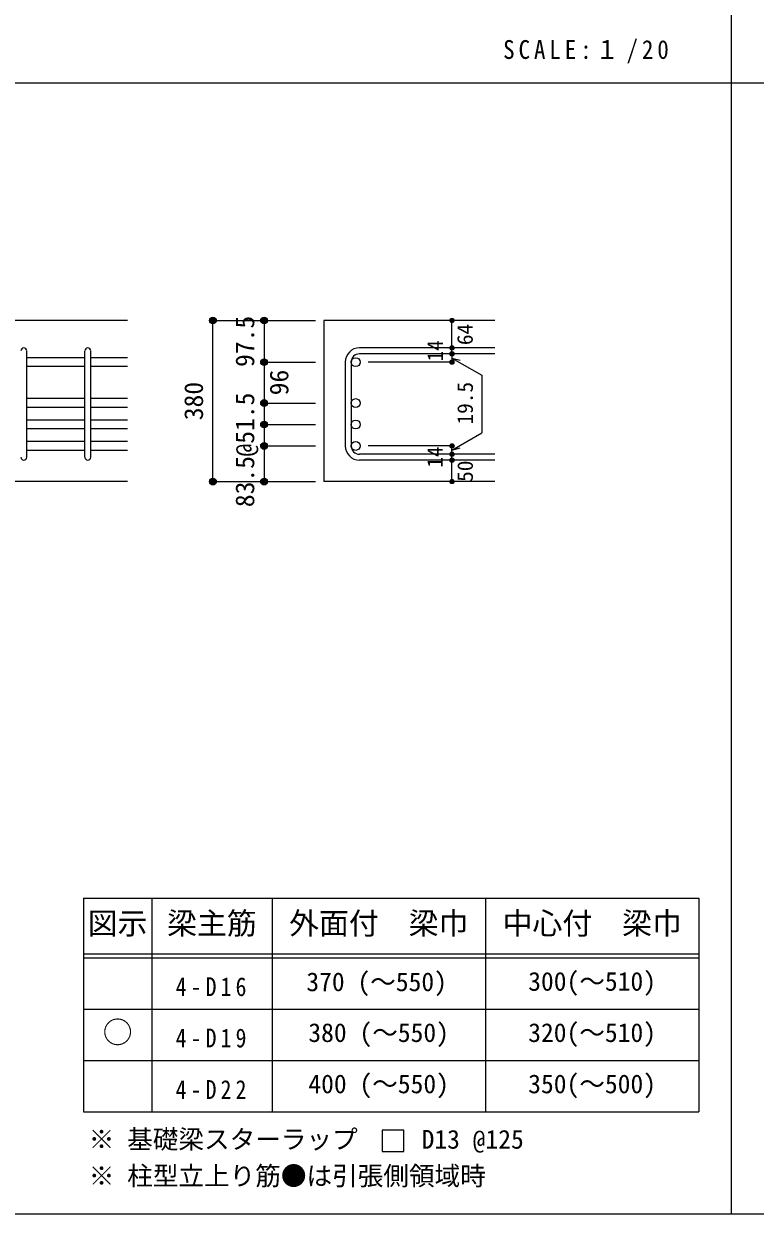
# Model space of a CAD drawing. Units: millimetres at full size, sheet at 1:20. Extents: x -3982 to 3969, y -2797 to 2801.
# Drawn here: x -2407 to -694, y -2797 to -10 of the extents above; entities that cross this region are included whole.
import ezdxf
from ezdxf.enums import TextEntityAlignment as Align

# ---------------------------------------------------------------- set-up
doc = ezdxf.new("R2010")
doc.units = ezdxf.units.MM
doc.header["$LTSCALE"] = 20
doc.header["$PDMODE"] = 32
doc.header["$PDSIZE"] = 10
for name, color, linetype in [('6-1_躯体線', 2, 'Continuous'), ('6-5_梁主筋', 7, 'Continuous'), ('6-6_S.T.P.', 7, 'Continuous'), ('6-7_文字', 7, 'Continuous'), ('6-D_寸法', 4, 'Continuous'), ('6-E_枠', 7, 'Continuous'), ('F-0_枠', 6, 'Continuous')]:
    doc.layers.add(name, color=color, linetype=linetype)
doc.styles.add('ＭＳ ゴシック', font='')
doc.styles.get('ＭＳ ゴシック').set_extended_font_data('MS Gothic')

msp = doc.modelspace()

# ---------------------------------------------------------------- linework, layer by layer
at = {"layer": '6-1_躯体線'}
for p, q in [((-2163.87, -704.67), (-3163.87, -704.67)), ((-1303.87, -704.67), (-1703.87, -704.67)), ((-1703.87, -704.67), (-1703.87, -1081.67)), ((-2163.87, -1081.67), (-2563.87, -1081.67)), ((-1303.87, -1081.67), (-1703.87, -1081.67))]:
    msp.add_line(p, q, dxfattribs=at)
at = {"layer": '6-5_梁主筋'}
for p, q in [((-2263.87, -791.75), (-2399.87, -791.75)), ((-2163.87, -791.75), (-2249.87, -791.75)), ((-2263.87, -812.75), (-2399.87, -812.75)), ((-2163.87, -812.75), (-2249.87, -812.75)), ((-2263.87, -887.67), (-2399.87, -887.67)), ((-2163.87, -887.67), (-2249.87, -887.67)), ((-2263.87, -908.67), (-2399.87, -908.67)), ((-2163.87, -908.67), (-2249.87, -908.67)), ((-2263.87, -937.67), (-2399.87, -937.67)), ((-2163.87, -937.67), (-2249.87, -937.67)), ((-2263.87, -958.67), (-2399.87, -958.67)), ((-2163.87, -958.67), (-2249.87, -958.67)), ((-2263.87, -987.67), (-2399.87, -987.67)), ((-2163.87, -987.67), (-2249.87, -987.67)), ((-2263.87, -1008.67), (-2399.87, -1008.67)), ((-2163.87, -1008.67), (-2249.87, -1008.67))]:
    msp.add_line(p, q, dxfattribs=at)
at = {"layer": '6-5_梁主筋', "color": 3}
for centre in [(-1629.37, -802.25), (-1629.37, -898.17), (-1629.37, -948.17), (-1629.37, -998.17)]:
    msp.add_circle(centre, 10.5, dxfattribs=at)
at = {"layer": '6-6_S.T.P.'}
for p, q in [((-2399.87, -1024.67), (-2399.87, -776.14)), ((-2263.87, -1024.67), (-2263.87, -776.14)), ((-2249.87, -1024.67), (-2249.87, -776.14)), ((-1303.87, -768.75), (-1620.37, -768.75)), ((-1653.87, -802.25), (-1653.87, -998.17)), ((-1639.87, -802.25), (-1639.87, -998.17)), ((-1303.87, -782.75), (-1620.37, -782.75)), ((-1303.87, -1017.67), (-1620.37, -1017.67)), ((-1303.87, -1031.67), (-1620.37, -1031.67))]:
    msp.add_line(p, q, dxfattribs=at)
for centre, radius, start, end in [((-2406.87, -775.75), 7, 0, 180), ((-2256.87, -775.75), 7, 0, 180), ((-1620.37, -802.25), 33.5, 90, 180), ((-1620.37, -802.25), 19.5, 90, 180), ((-1620.37, -998.17), 33.5, 180, 270), ((-1620.37, -998.17), 19.5, 180, 270), ((-2406.87, -1024.67), 7, 180, 0), ((-2256.87, -1024.67), 7, 180, 0)]:
    msp.add_arc(centre, radius, start, end, dxfattribs=at)
at = {"layer": '6-7_文字'}
msp.add_lwpolyline([(-1567.01, -2649.88), (-1517.01, -2649.88), (-1517.01, -2599.88), (-1567.01, -2599.88)], close=True, dxfattribs=at)
at = {"layer": '6-D_寸法'}
for p, q in [((-1963.87, -704.67), (-1843.87, -704.67)), ((-1963.87, -704.67), (-1843.87, -704.67)), ((-1963.87, -704.67), (-1843.87, -704.67)), ((-1963.87, -1081.67), (-1963.87, -704.67)), ((-1843.87, -704.67), (-1843.87, -802.25)), ((-1843.87, -704.67), (-1723.87, -704.67)), ((-1403.87, -768.75), (-1403.87, -704.67)), ((-1403.87, -782.75), (-1403.87, -768.75)), ((-1843.87, -802.25), (-1723.87, -802.25)), ((-1843.87, -802.25), (-1843.87, -898.17)), ((-1403.87, -802.25), (-1599.95, -802.25)), ((-1403.87, -782.75), (-1403.87, -802.25)), ((-1403.87, -792.5), (-1333.81, -832.95)), ((-1403.87, -792.5), (-1384.55, -797.67)), ((-1333.81, -832.95), (-1333.81, -967.47)), ((-1843.87, -898.17), (-1723.87, -898.17)), ((-1843.87, -898.17), (-1843.87, -998.17)), ((-1843.87, -948.17), (-1723.87, -948.17)), ((-1403.87, -1007.92), (-1333.81, -967.47)), ((-1843.87, -998.17), (-1723.87, -998.17)), ((-1843.87, -998.17), (-1843.87, -1081.67)), ((-1403.87, -998.17), (-1599.95, -998.17)), ((-1403.87, -1017.67), (-1403.87, -998.17)), ((-1403.87, -1007.92), (-1384.55, -1002.75)), ((-1403.87, -1031.67), (-1403.87, -1017.67)), ((-1403.87, -1081.67), (-1403.87, -1031.67)), ((-1963.87, -1081.67), (-1843.87, -1081.67)), ((-1843.87, -1081.67), (-1723.87, -1081.67))]:
    msp.add_line(p, q, dxfattribs=at)
for centre, radius in [((-1963.87, -704.67), 8), ((-1963.87, -704.67), 7.2), ((-1963.87, -704.67), 6.4), ((-1963.87, -704.67), 5.6), ((-1963.87, -704.67), 4.8), ((-1963.87, -704.67), 4), ((-1963.87, -704.67), 3.2), ((-1963.87, -704.67), 2.4), ((-1963.87, -704.67), 1.6), ((-1963.87, -704.67), 0.8), ((-1843.87, -704.67), 8), ((-1843.87, -704.67), 7.2), ((-1843.87, -704.67), 6.4), ((-1843.87, -704.67), 5.6), ((-1843.87, -704.67), 4.8), ((-1843.87, -704.67), 4), ((-1843.87, -704.67), 3.2), ((-1843.87, -704.67), 2.4), ((-1843.87, -704.67), 1.6), ((-1843.87, -704.67), 0.8), ((-1403.87, -704.67), 4), ((-1403.87, -704.67), 3.6), ((-1403.87, -704.67), 3.2), ((-1403.87, -704.67), 2.8), ((-1403.87, -704.67), 2.4), ((-1403.87, -704.67), 2), ((-1403.87, -704.67), 1.6), ((-1403.87, -704.67), 1.2), ((-1403.87, -704.67), 0.8), ((-1403.87, -704.67), 0.4), ((-1403.87, -768.75), 4), ((-1403.87, -782.75), 4), ((-1403.87, -768.75), 3.6), ((-1403.87, -782.75), 3.6), ((-1403.87, -768.75), 3.2), ((-1403.87, -782.75), 3.2), ((-1403.87, -768.75), 2.8), ((-1403.87, -782.75), 2.8), ((-1403.87, -768.75), 2.4), ((-1403.87, -768.75), 2), ((-1403.87, -768.75), 1.6), ((-1403.87, -768.75), 1.2), ((-1403.87, -768.75), 0.8), ((-1403.87, -768.75), 0.4), ((-1843.87, -802.25), 8), ((-1843.87, -802.25), 7.2), ((-1843.87, -802.25), 6.4), ((-1843.87, -802.25), 5.6), ((-1843.87, -802.25), 4.8), ((-1843.87, -802.25), 4), ((-1843.87, -802.25), 3.2), ((-1843.87, -802.25), 2.4), ((-1843.87, -802.25), 1.6), ((-1843.87, -802.25), 0.8), ((-1403.87, -802.25), 4), ((-1403.87, -802.25), 3.6), ((-1403.87, -802.25), 3.2), ((-1403.87, -802.25), 2.8), ((-1403.87, -782.75), 2.4), ((-1403.87, -802.25), 2.4), ((-1403.87, -782.75), 2), ((-1403.87, -802.25), 2), ((-1403.87, -782.75), 1.6), ((-1403.87, -802.25), 1.6), ((-1403.87, -782.75), 1.2), ((-1403.87, -802.25), 1.2), ((-1403.87, -782.75), 0.8), ((-1403.87, -802.25), 0.8), ((-1403.87, -782.75), 0.4), ((-1403.87, -802.25), 0.4), ((-1843.87, -898.17), 8), ((-1843.87, -898.17), 7.2), ((-1843.87, -898.17), 6.4), ((-1843.87, -898.17), 5.6), ((-1843.87, -898.17), 4.8), ((-1843.87, -898.17), 4), ((-1843.87, -898.17), 3.2), ((-1843.87, -898.17), 2.4), ((-1843.87, -898.17), 1.6), ((-1843.87, -898.17), 0.8), ((-1843.87, -948.17), 8), ((-1843.87, -948.17), 7.2), ((-1843.87, -948.17), 6.4), ((-1843.87, -948.17), 5.6), ((-1843.87, -948.17), 4.8), ((-1843.87, -948.17), 4), ((-1843.87, -948.17), 3.2), ((-1843.87, -948.17), 2.4), ((-1843.87, -948.17), 1.6), ((-1843.87, -948.17), 0.8), ((-1843.87, -998.17), 8), ((-1843.87, -998.17), 7.2), ((-1843.87, -998.17), 6.4), ((-1843.87, -998.17), 5.6), ((-1843.87, -998.17), 4.8), ((-1843.87, -998.17), 4), ((-1843.87, -998.17), 3.2), ((-1843.87, -998.17), 2.4), ((-1843.87, -998.17), 1.6), ((-1843.87, -998.17), 0.8), ((-1403.87, -998.17), 4), ((-1403.87, -998.17), 3.6), ((-1403.87, -998.17), 3.2), ((-1403.87, -998.17), 2.8), ((-1403.87, -998.17), 2.4), ((-1403.87, -998.17), 2), ((-1403.87, -998.17), 1.6), ((-1403.87, -998.17), 1.2), ((-1403.87, -998.17), 0.8), ((-1403.87, -998.17), 0.4), ((-1403.87, -1017.67), 4), ((-1403.87, -1031.67), 4), ((-1403.87, -1017.67), 3.6), ((-1403.87, -1031.67), 3.6), ((-1403.87, -1017.67), 3.2), ((-1403.87, -1031.67), 3.2), ((-1403.87, -1017.67), 2.8), ((-1403.87, -1031.67), 2.8), ((-1403.87, -1017.67), 2.4), ((-1403.87, -1031.67), 2.4), ((-1403.87, -1017.67), 2), ((-1403.87, -1031.67), 2), ((-1403.87, -1017.67), 1.6), ((-1403.87, -1031.67), 1.6), ((-1403.87, -1017.67), 1.2), ((-1403.87, -1031.67), 1.2), ((-1403.87, -1017.67), 0.8), ((-1403.87, -1031.67), 0.8), ((-1403.87, -1017.67), 0.4), ((-1403.87, -1031.67), 0.4), ((-1963.87, -1081.67), 8), ((-1963.87, -1081.67), 7.2), ((-1963.87, -1081.67), 6.4), ((-1963.87, -1081.67), 5.6), ((-1963.87, -1081.67), 4.8), ((-1963.87, -1081.67), 4), ((-1963.87, -1081.67), 3.2), ((-1963.87, -1081.67), 2.4), ((-1963.87, -1081.67), 1.6), ((-1963.87, -1081.67), 0.8), ((-1843.87, -1081.67), 8), ((-1843.87, -1081.67), 7.2), ((-1843.87, -1081.67), 6.4), ((-1843.87, -1081.67), 5.6), ((-1843.87, -1081.67), 4.8), ((-1843.87, -1081.67), 4), ((-1843.87, -1081.67), 3.2), ((-1843.87, -1081.67), 2.4), ((-1843.87, -1081.67), 1.6), ((-1843.87, -1081.67), 0.8), ((-1403.87, -1081.67), 4), ((-1403.87, -1081.67), 3.6), ((-1403.87, -1081.67), 3.2), ((-1403.87, -1081.67), 2.8), ((-1403.87, -1081.67), 2.4), ((-1403.87, -1081.67), 2), ((-1403.87, -1081.67), 1.6), ((-1403.87, -1081.67), 1.2), ((-1403.87, -1081.67), 0.8), ((-1403.87, -1081.67), 0.4)]:
    msp.add_circle(centre, radius, dxfattribs=at)
at = {"layer": '6-D_寸法', "color": 7}
for p in [(-1963.87, -704.67), (-1843.87, -704.67), (-1403.87, -704.67), (-1403.87, -768.75), (-1403.87, -782.75), (-1843.87, -802.25), (-1403.87, -802.25), (-1843.87, -898.17), (-1843.87, -948.17), (-1843.87, -998.17), (-1403.87, -998.17), (-1403.87, -998.17), (-1403.87, -1017.67), (-1403.87, -1031.67), (-1963.87, -1081.67), (-1843.87, -1081.67), (-1403.87, -1081.67)]:
    msp.add_point(p, dxfattribs=at)
at = {"layer": '6-E_枠', "color": 3}
for p, q in [((-2267.02, -2056.95), (-2267.02, -2556.95)), ((-2267.02, -2056.95), (-825.33, -2056.95)), ((-825.33, -2056.95), (-825.33, -2556.95)), ((-2267.02, -2556.95), (-825.33, -2556.95))]:
    msp.add_line(p, q, dxfattribs=at)
at = {"layer": '6-E_枠'}
for p, q in [((-2107.02, -2056.95), (-2107.02, -2556.95)), ((-1825.33, -2056.95), (-1825.33, -2556.95)), ((-1325.33, -2056.95), (-1325.33, -2556.95)), ((-2267.02, -2186.95), (-825.33, -2186.95)), ((-2267.02, -2196.95), (-825.33, -2196.95)), ((-2267.02, -2316.95), (-825.33, -2316.95)), ((-2267.02, -2436.95), (-825.33, -2436.95))]:
    msp.add_line(p, q, dxfattribs=at)
at = {"layer": 'F-0_枠', "color": 2}
for p, q in [((-749.76, 2800.77), (-749.76, -2796.83)), ((-3981.92, -148.03), (2482.4, -148.03))]:
    msp.add_line(p, q, dxfattribs=at)
at = {"layer": 'F-0_枠'}
msp.add_line((3969.4, -2796.83), (-3981.92, -2796.83), dxfattribs=at)

# ---------------------------------------------------------------- texts
at = {"layer": '6-7_文字', "color": 2, "style": 'ＭＳ ゴシック'}
for s, p in [('図示', (-2257.02, -2156.95)), ('梁主筋', (-2071.17, -2156.95)), ('外面付\u3000梁巾', (-1785.33, -2156.95)), ('中心付\u3000梁巾', (-1285.33, -2156.95)), ('○', (-2222.02, -2411.95))]:
    msp.add_text(s, height=51.32, dxfattribs=at).set_placement(p, align=Align.BOTTOM_LEFT)
at = {"layer": '6-7_文字', "style": 'ＭＳ ゴシック'}
for s, p in [('370 (～550)', (-1745.02, -2287.95)), ('300(～510)', (-1225.33, -2286.95)), ('380 (～550)', (-1740.33, -2406.95)), ('320(～510)', (-1225.33, -2406.95)), ('400 (～550)', (-1740.33, -2526.95)), ('350(～500)', (-1225.33, -2526.95)), ('※ 基礎梁スターラップ     D13 @125', (-2254.64, -2656.67)), ('※ 柱型立上り筋●は引張側領域時', (-2254.64, -2742.34))]:
    msp.add_text(s, height=43.99, dxfattribs=at).set_placement(p, align=Align.BOTTOM_LEFT)
at = {"layer": '6-7_文字', "color": 2, "insert": (-1283.99, -103.03), "char_height": 43.99, "attachment_point": 7, "style": 'ＭＳ ゴシック'}
msp.add_mtext('\\T1.34;\\W0.9;SCALE:１/20', dxfattribs=at)
at = {"layer": '6-7_文字', "char_height": 43.99, "attachment_point": 7, "style": 'ＭＳ ゴシック'}
for s, insert in [('\\T1.38;\\W0.85;4-D16', (-2051.17, -2286.95)), ('\\T1.38;\\W0.85;4-D19', (-2051.17, -2406.95)), ('\\T1.38;\\W0.85;4-D22', (-2051.17, -2526.95))]:
    msp.add_mtext(s, dxfattribs=dict(at, insert=insert))
at = {"layer": '6-D_寸法', "style": 'ＭＳ ゴシック'}
for s, height, p in [('97.5', 43.99, (-1853.87, -813.46)), ('64', 36.66, (-1344.16, -762.37)), ('14', 36.66, (-1413.87, -800.67)), ('96', 43.99, (-1773.87, -879.79)), ('380', 43.99, (-1973.87, -938.17)), ('19.5', 36.66, (-1343.81, -948.17)), ('@51.5', 43.99, (-1853.87, -1023.17)), ('14', 36.66, (-1414.53, -1049.34)), ('83.5', 43.99, (-1853.87, -1141.67)), ('50', 36.66, (-1343.79, -1082.47))]:
    msp.add_text(s, height=height, rotation=90, dxfattribs=at).set_placement(p, align=Align.BOTTOM_LEFT)

doc.saveas('drawing.dxf')
